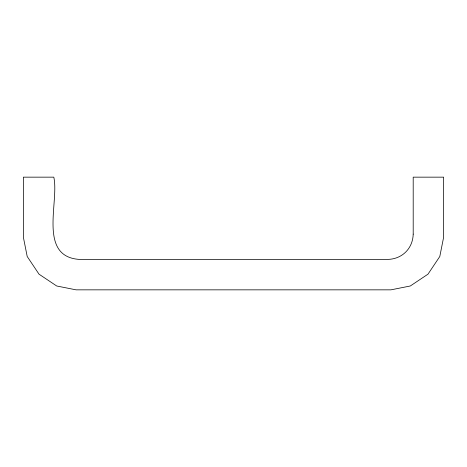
<?xml version="1.0" encoding="UTF-8"?>
<svg xmlns="http://www.w3.org/2000/svg" width="467" height="467" viewBox="0 0 467 467"><rect width="100%" height="100%" fill="white"/><g stroke="black" fill="none" stroke-linecap="round" stroke-linejoin="round"><path stroke-width="0.7" d="M413.196 234.13C412.851 248.391 402.198 259.051 387.937 259.389L79.063 259.389C37.862 256.406 59.344 201.814 53.804 177.156L23.35 177.156L23.35 237.131L27.203 256.494L39.018 274.176L56.7 285.991L76.063 289.844L390.937 289.844L410.3 285.991L427.982 274.176L439.797 256.494L443.65 237.131L443.65 177.156L413.196 177.156L413.196 234.13"/></g></svg>
